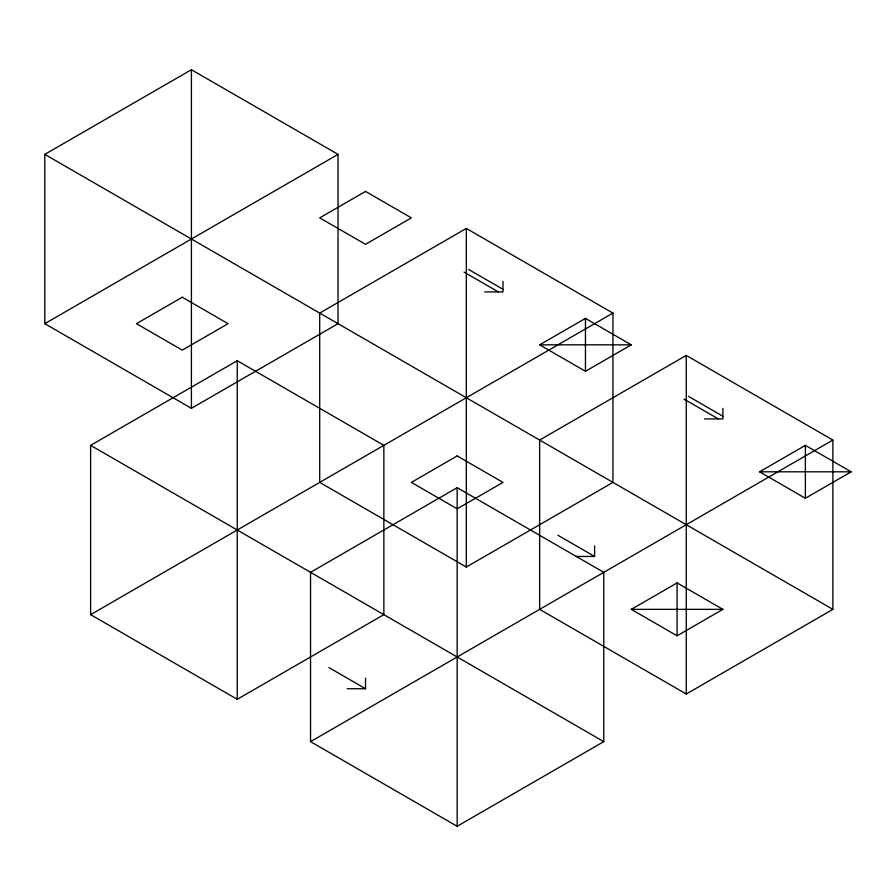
<?xml version="1.0" encoding="UTF-8"?>
<svg xmlns="http://www.w3.org/2000/svg" width="896" height="896" viewBox="0 0 896 896"><rect width="100%" height="100%" fill="white"/><g stroke="black" fill="none" stroke-linecap="round" stroke-linejoin="round"><path stroke-width="1.34" d="M44.8 154.37L191.419 69.72L338.038 154.37L338.038 323.669L191.419 408.318L44.8 323.669L44.8 154.37L832.877 609.358L832.877 440.059L686.258 355.41L539.638 440.059L539.638 609.358L686.258 694.008L832.877 609.358M44.8 323.669L338.038 154.37M90.619 445.357L237.238 360.707L383.858 445.357L383.858 614.656L237.238 699.306L90.619 614.656L90.619 445.357L603.781 741.63L603.781 572.331L457.162 487.682L310.542 572.331L310.542 741.63L457.162 826.28L603.781 741.63M466.323 228.435L319.704 313.085L319.704 482.395L466.323 567.045L612.942 482.395L612.942 313.085L466.323 228.435L466.323 567.045M539.638 344.837L585.458 318.382L631.277 344.837L585.458 371.291L539.638 344.837L631.277 344.837M90.619 614.656L612.942 313.085M759.562 471.811L805.381 445.357L851.2 471.811L805.381 498.266L759.562 471.811L851.2 471.811M310.542 741.63L832.877 440.059M631.277 609.358L677.096 582.915L722.904 609.358L677.096 635.813L631.277 609.358L722.904 609.358M484.658 291.928L502.981 291.928L502.981 281.344M704.581 418.902L722.904 418.902L722.904 408.318M576.296 556.461L594.619 556.461L594.619 545.877M347.2 688.722L365.523 688.722L365.523 678.138M468.619 269.45L502.981 289.285M688.542 396.413L722.904 416.259M464.038 272.093L498.4 291.928M683.962 399.067L718.323 418.902M557.962 535.293L594.619 556.461M328.877 667.565L365.523 688.722M805.381 445.357L805.381 498.266M686.258 355.41L686.258 694.008M677.096 582.915L677.096 635.813M585.458 318.382L585.458 371.291M457.162 487.682L457.162 826.28M237.238 360.707L237.238 699.306M191.419 69.72L191.419 408.318M182.258 297.214L136.438 323.669L182.258 350.123L228.077 323.669L182.258 297.214M365.523 191.408L319.704 217.862L365.523 244.317L411.342 217.862L365.523 191.408M457.162 455.941L411.342 482.395L457.162 508.838L502.981 482.395L457.162 455.941"/></g></svg>
